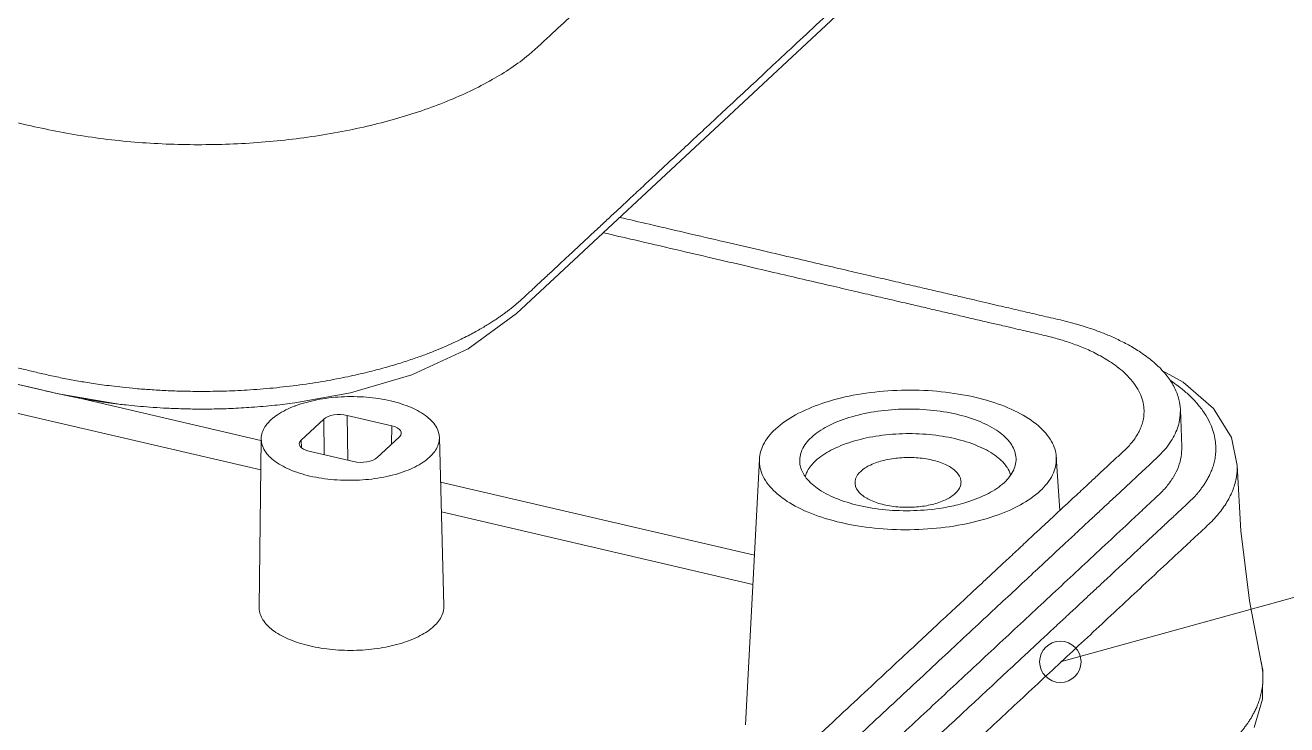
# Model space of a CAD drawing. Header units: millimetres. Extents: x 1204 to 1781, y 423 to 610.
# Drawn here: x 1349.97 to 1366.91, y 452.89 to 462.29 of the extents above; entities that cross this region are included whole.
import ezdxf

# ---------------------------------------------------------------- set-up
doc = ezdxf.new("R2010")
doc.units = ezdxf.units.MM
doc.layers.add('dim', color=82, linetype='Continuous', lineweight=9)
doc.layers.add('from', color=7, linetype='Continuous', lineweight=13)
doc.dimstyles.new('ISO', dxfattribs={"dimscale": 0.6, "dimtxt": 2.5, "dimasz": 2.5, "dimexe": 1.25, "dimexo": 0.625, "dimtad": 0, "dimdsep": 46, "dimtxsty": 'Standard', "dimblk": 'OPEN', "dimcen": 0, "dimclrd": 4, "dimclre": 4, "dimadec": 0, "dimazin": 0, "dimtfac": 1, "dimtofl": 0, "dimtmove": 0, "dimatfit": 3, "dimfxl": 1, "dimarcsym": 0})

# ---------------------------------------------------------------- blocks, each defined once
blk = doc.blocks.new('_Open')
at = {"color": 0, "linetype": 'ByBlock', "lineweight": -2}
for p, q in [((-1, 0.167), (0, 0)), ((-1, -0.167), (0, 0)), ((0, 0), (-1, 0))]:
    blk.add_line(p, q, dxfattribs=at)
blk = doc.blocks.new('*u6')
at = {"color": 7, "linetype": 'Continuous'}
for p, q in [((8.312, 51.363), (16.191, 58.707)), ((-30.027, 54.154), (1.387, 46.839)), ((7.416, 50.528), (8.312, 51.363)), ((6.276, 49.694), (7.416, 50.528)), ((4.948, 49.083), (6.276, 49.694)), ((3.504, 48.658), (4.948, 49.083)), ((23.127, 48.906), (22.636, 49.171)), ((-5.198, 49.055), (-3.384, 48.634)), ((23.839, 48.285), (23.127, 48.906)), ((-3.384, 48.634), (-1.962, 48.39)), ((-2.917, 48.538), (-1.978, 48.319)), ((2.187, 48.419), (3.504, 48.658)), ((-1.978, 48.319), (1.387, 47.535)), ((23.09, 47.381), (23.058, 48.264)), ((24.26, 47.607), (23.839, 48.285)), ((2.338, 47.54), (2.871, 48.036)), ((2.884, 47.196), (2.871, 48.036)), ((3.44, 47.066), (3.424, 48.124)), ((3.424, 48.124), (4.474, 47.88)), ((4.465, 47.445), (4.474, 47.88)), ((1.346, 43.602), (1.396, 47.574)), ((4.654, 47.621), (4.122, 47.124)), ((5.703, 43.634), (5.596, 47.605)), ((24.398, 46.947), (24.26, 47.607)), ((2.344, 47.367), (2.338, 47.54)), ((3.569, 47.036), (2.519, 47.281)), ((13.137, 47.096), (12.811, 40.831)), ((20.135, 47.146), (20.219, 45.883)), ((24.398, 46.947), (24.398, 46.947)), ((24.484, 45.406), (24.398, 46.947)), ((5.625, 46.549), (13.019, 44.827)), ((5.643, 45.848), (12.983, 44.139)), ((24.689, 43.75), (24.484, 45.406)), ((24.966, 42.3), (24.689, 43.75)), ((24.966, 42.3), (24.965, 42.303)), ((24.999, 42.121), (24.965, 42.303)), ((24.997, 41.434), (24.999, 42.121)), ((24.8, 40.766), (24.997, 41.434))]:
    blk.add_line(p, q, dxfattribs=at)
for centre, radius, start, end in [((3.149, 45.816), 2.705, 110.4148, 110.8653), ((14.831, 46.513), 0.636, 156.3354, 165.3887), ((14.858, 46.502), 0.665, 151.9856, 156.3247), ((18.281, 46.444), 0.829, 33.4194, 34.629), ((23.333, 41.935), 1.673, 12.063, 12.5943), ((23.375, 41.943), 1.631, 4.1299, 12.0968)]:
    blk.add_arc(centre, radius, start, end, dxfattribs=at)
for centre, ratio, start_param, end_param in [((3.238, 47.951), 0.470141, 1.098141, 2.668633), ((4.287, 47.706), 0.469909, 5.810251, 7.380743), ((2.705, 47.454), 0.469909, 2.668658, 4.23915), ((3.755, 47.21), 0.470141, -2.043451, -0.47296)]:
    blk.add_ellipse(centre, major_axis=(0.412, 0.003), ratio=ratio, start_param=start_param, end_param=end_param, dxfattribs=at)
for points, start_tangent, end_tangent in [([(16.759, 65.051), (16.26, 64.586), (15.76, 64.121), (15.261, 63.655), (14.762, 63.19), (14.262, 62.724), (13.763, 62.259), (13.264, 61.794), (12.764, 61.328), (12.265, 60.863), (11.766, 60.398), (11.266, 59.932), (10.767, 59.467), (10.268, 59.001), (9.768, 58.536), (9.269, 58.071), (8.77, 57.605), (8.271, 57.141), (7.701, 56.623), (6.839, 56.039), (5.783, 55.532), (4.563, 55.115), (3.212, 54.799), (1.77, 54.596), (0.279, 54.509), (-1.219, 54.541), (-2.681, 54.693), (-4.028, 54.949), (-5.02, 55.18), (-6.006, 55.41), (-6.989, 55.639), (-7.974, 55.868), (-8.958, 56.097), (-9.942, 56.326), (-10.926, 56.556), (-11.91, 56.785), (-12.894, 57.014), (-13.878, 57.243), (-14.862, 57.472), (-15.847, 57.701), (-16.831, 57.931), (-17.815, 58.16), (-18.799, 58.389), (-19.783, 58.618), (-20.767, 58.847), (-21.751, 59.076), (-22.735, 59.306), (-23.719, 59.535), (-24.704, 59.764), (-25.688, 59.993), (-26.672, 60.222), (-27.656, 60.451), (-28.64, 60.68), (-29.624, 60.91), (-30.608, 61.139), (-31.592, 61.368), (-32.576, 61.597), (-33.561, 61.826), (-34.545, 62.055), (-35.529, 62.285)], (-0.731534, -0.681805), (-0.973942, 0.226795)), ([(-35.278, 56.446), (-32.613, 55.826), (-30.091, 55.239), (-27.811, 54.708), (-25.765, 54.231), (-23.919, 53.801), (-22.246, 53.412), (-20.725, 53.058), (-19.337, 52.735), (-18.068, 52.439), (-16.906, 52.168), (-15.838, 51.92), (-14.856, 51.691), (-13.952, 51.48), (-13.118, 51.286), (-12.35, 51.107), (-11.64, 50.942), (-10.984, 50.789), (-10.375, 50.648), (-9.809, 50.516), (-9.282, 50.393), (-8.792, 50.279), (-8.338, 50.173), (-7.917, 50.075), (-7.525, 49.984), (-7.16, 49.899), (-6.821, 49.82), (-6.507, 49.747), (-6.218, 49.679), (-5.951, 49.617), (-5.705, 49.56), (-5.476, 49.507), (-5.261, 49.457), (-5.058, 49.409), (-4.866, 49.365), (-4.685, 49.323), (-4.517, 49.284), (-4.361, 49.247), (-4.211, 49.212), (-4.059, 49.177), (-3.904, 49.14), (-3.747, 49.104), (-3.585, 49.067), (-3.418, 49.031), (-3.248, 48.996), (-3.079, 48.964), (-2.913, 48.934), (-2.743, 48.905), (-2.562, 48.877), (-2.361, 48.848), (-2.131, 48.818), (-1.866, 48.787), (-1.561, 48.757), (-1.22, 48.731), (-0.846, 48.709), (-0.438, 48.695), (0.009, 48.69), (0.507, 48.697), (1.063, 48.722), (1.675, 48.77), (2.306, 48.843), (2.904, 48.935), (3.435, 49.036), (3.902, 49.143), (4.315, 49.251), (4.68, 49.359), (5.004, 49.466), (5.291, 49.569), (5.546, 49.669), (5.772, 49.765), (5.972, 49.856), (6.151, 49.942), (6.31, 50.023), (6.454, 50.101), (6.583, 50.174), (6.699, 50.242), (6.802, 50.307), (6.896, 50.367), (6.98, 50.423), (7.057, 50.477), (7.13, 50.529), (7.199, 50.581), (7.268, 50.633), (7.334, 50.687), (7.399, 50.74), (7.461, 50.794), (7.523, 50.848), (7.586, 50.906), (7.656, 50.971), (7.735, 51.044), (7.822, 51.126), (7.918, 51.216), (8.02, 51.311), (8.126, 51.41), (8.237, 51.512), (8.354, 51.622), (8.485, 51.744), (8.632, 51.881), (8.796, 52.034), (8.974, 52.2), (9.166, 52.379), (9.375, 52.573), (9.601, 52.784), (9.846, 53.012), (10.11, 53.258), (10.395, 53.524), (10.703, 53.811), (11.037, 54.122), (11.399, 54.46), (11.793, 54.827), (12.22, 55.225), (12.683, 55.656), (13.185, 56.124), (13.729, 56.631), (14.318, 57.181), (14.957, 57.776), (15.65, 58.422), (15.881, 58.637)], (0.973942, -0.226795), (0.731534, 0.681804)), ([(-1.962, 48.39), (-2.032, 48.399), (-2.267, 48.43), (-2.499, 48.465), (-2.731, 48.504), (-2.959, 48.545), (-3.183, 48.59), (-3.403, 48.638), (-3.63, 48.69), (-3.877, 48.748), (-4.149, 48.812), (-4.449, 48.882), (-4.777, 48.958), (-5.131, 49.04), (-5.515, 49.13), (-5.933, 49.227), (-6.387, 49.333), (-6.881, 49.448), (-7.418, 49.573), (-8, 49.709), (-8.632, 49.855), (-9.315, 50.015), (-10.055, 50.187), (-10.858, 50.374), (-11.728, 50.577), (-12.67, 50.796), (-13.69, 51.033), (-14.796, 51.291), (-15.993, 51.57), (-17.289, 51.872), (-18.694, 52.199), (-20.215, 52.553), (-21.862, 52.936), (-23.646, 53.352), (-25.578, 53.802), (-27.671, 54.289), (-29.937, 54.817), (-32.395, 55.389), (-35.044, 56.006)], (-0.992734, 0.120331), (-0.973942, 0.226795)), ([(23.058, 48.264), (23.025, 48.497), (22.923, 48.774), (22.747, 49.051), (22.507, 49.311), (22.228, 49.538), (21.941, 49.725), (21.659, 49.877), (21.383, 50.004), (21.109, 50.113), (20.838, 50.206), (20.581, 50.283), (20.344, 50.346), (20.118, 50.4), (19.897, 50.451), (19.676, 50.502), (19.457, 50.553), (19.237, 50.605), (19.014, 50.657), (18.78, 50.711), (18.527, 50.77), (18.245, 50.836), (17.928, 50.909), (17.575, 50.992), (17.186, 51.082), (16.761, 51.181), (16.297, 51.289), (15.79, 51.407), (15.236, 51.536), (14.631, 51.677), (13.969, 51.831), (13.238, 52.001), (12.428, 52.19), (11.531, 52.399), (10.545, 52.629), (9.844, 52.792)], (-0.03715, 0.99931), (-0.973942, 0.226795)), ([(9.457, 52.431), (10.195, 52.259), (11.164, 52.033), (12.028, 51.832), (12.819, 51.648), (13.56, 51.475), (14.248, 51.315), (14.877, 51.169), (15.441, 51.037), (15.938, 50.921), (16.374, 50.82), (16.766, 50.729), (17.135, 50.643), (17.499, 50.558), (17.865, 50.473), (18.23, 50.388), (18.571, 50.308), (18.869, 50.239), (19.127, 50.179), (19.351, 50.127), (19.55, 50.081), (19.734, 50.038), (19.907, 49.996), (20.075, 49.954), (20.238, 49.907), (20.396, 49.857), (20.55, 49.804), (20.7, 49.747), (20.852, 49.684), (21.008, 49.611), (21.173, 49.526), (21.344, 49.426), (21.519, 49.308), (21.692, 49.171), (21.855, 49.012), (21.996, 48.835), (22.103, 48.648), (22.171, 48.462), (22.2, 48.285), (22.202, 48.205)], (0.973942, -0.226795), (-0.01252, -0.999922)), ([(22.809, 48.956), (22.87, 48.915), (23.067, 48.769), (23.263, 48.601), (23.451, 48.406), (23.622, 48.183), (23.746, 47.967), (23.827, 47.767), (23.873, 47.583), (23.893, 47.413), (23.892, 47.256), (23.875, 47.11), (23.845, 46.98), (23.808, 46.863), (23.764, 46.757), (23.717, 46.66), (23.668, 46.574), (23.62, 46.498), (23.572, 46.429), (23.524, 46.365), (23.474, 46.303), (23.419, 46.24), (23.361, 46.177), (23.3, 46.115), (23.237, 46.056), (23.172, 45.994), (23.097, 45.924), (23.01, 45.844), (22.912, 45.753), (22.806, 45.654), (22.695, 45.55), (22.58, 45.443), (22.463, 45.334), (22.34, 45.219), (22.209, 45.097), (22.066, 44.964), (21.908, 44.817), (21.739, 44.659), (21.557, 44.49), (21.361, 44.307), (21.149, 44.109), (20.92, 43.896), (20.674, 43.666), (20.411, 43.421), (20.129, 43.159), (19.826, 42.876), (19.5, 42.572), (19.147, 42.243), (18.766, 41.888), (18.354, 41.505), (17.911, 41.091), (17.433, 40.646), (16.918, 40.166), (16.362, 39.648), (15.763, 39.09), (15.118, 38.488), (14.422, 37.84)], (0.832527, -0.553985), (-0.731534, -0.681805)), ([(4.446, 48.466), (3.881, 48.553), (3.282, 48.561), (2.705, 48.49), (2.206, 48.352)], (-0.973942, 0.226795), (-0.937189, -0.348822)), ([(5.596, 47.604), (5.533, 47.831), (5.309, 48.089), (4.935, 48.307), (4.446, 48.466)], (-0.036969, 0.999316), (-0.973942, 0.226795)), ([(13.515, 47.802), (13.985, 48.134), (14.609, 48.404), (15.35, 48.598), (16.167, 48.703), (17.01, 48.713), (17.832, 48.628), (18.585, 48.453), (19.224, 48.197), (19.713, 47.877), (20.023, 47.51), (20.135, 47.146)], (0.731534, 0.681805), (0.06833, -0.997663)), ([(2.187, 48.419), (1.715, 48.362), (1.169, 48.315), (0.679, 48.287), (0.234, 48.275), (-0.174, 48.274), (-0.553, 48.283), (-0.905, 48.298), (-1.228, 48.319), (-1.521, 48.343), (-1.787, 48.37), (-1.962, 48.39)], (-0.990991, -0.133931), (-0.992734, 0.120331)), ([(2.186, 48.344), (1.779, 48.139), (1.507, 47.885), (1.398, 47.61), (1.397, 47.575)], (-0.934418, -0.356179), (-0.003104, -0.999995)), ([(22.202, 48.205), (22.198, 48.122), (22.173, 47.979), (22.133, 47.855), (22.084, 47.744), (22.026, 47.642), (21.958, 47.542), (21.878, 47.443), (21.788, 47.347), (21.689, 47.252), (21.589, 47.159), (21.489, 47.066), (21.386, 46.971), (21.281, 46.873), (21.177, 46.776), (21.07, 46.675), (20.955, 46.569), (20.828, 46.45), (20.686, 46.318), (20.528, 46.171), (20.355, 46.01), (20.165, 45.833), (19.957, 45.638), (19.727, 45.425), (19.475, 45.19), (19.198, 44.931), (18.893, 44.647), (18.559, 44.336), (18.193, 43.995), (17.795, 43.624), (17.362, 43.22), (16.889, 42.779), (16.364, 42.29), (15.776, 41.742), (15.123, 41.133), (14.418, 40.476), (13.675, 39.784), (12.912, 39.072)], (-0.01252, -0.999922), (-0.731534, -0.681805)), ([(13.676, 38.895), (14.426, 39.594), (15.137, 40.257), (15.812, 40.886), (16.456, 41.486), (17.072, 42.06), (17.665, 42.613), (18.232, 43.141), (18.758, 43.632), (19.228, 44.07), (19.645, 44.458), (20.022, 44.809), (20.363, 45.127), (20.667, 45.411), (20.934, 45.66), (21.172, 45.881), (21.389, 46.084), (21.597, 46.277), (21.8, 46.467), (21.993, 46.647), (22.174, 46.815), (22.349, 46.978), (22.522, 47.14), (22.678, 47.304), (22.809, 47.474), (22.912, 47.646), (22.989, 47.823), (23.04, 48.017), (23.058, 48.24), (23.058, 48.264)], (0.731534, 0.681805), (-0.03715, 0.99931)), ([(19.175, 46.981), (19.183, 47.154), (19.06, 47.461), (18.773, 47.741), (18.339, 47.977), (17.79, 48.15), (17.162, 48.251), (16.499, 48.271), (15.844, 48.21), (15.244, 48.071), (14.738, 47.865), (14.362, 47.604)], (0.189197, 0.981939), (-0.731534, -0.681805)), ([(1.397, 47.575), (1.459, 47.329), (1.684, 47.072), (2.057, 46.853), (2.546, 46.695)], (-0.003104, -0.999995), (0.973942, -0.226795)), ([(2.546, 46.695), (3.112, 46.608), (3.711, 46.6), (4.288, 46.67), (4.807, 46.816), (5.213, 47.022), (5.486, 47.276), (5.594, 47.55), (5.596, 47.604)], (0.973942, -0.226795), (-0.036969, 0.999316)), ([(13.138, 47.095), (13.227, 47.427), (13.515, 47.802)], (0.055962, 0.998433), (0.731534, 0.681805)), ([(14.362, 47.604), (14.141, 47.308), (14.09, 46.996), (14.098, 46.944)], (-0.731534, -0.681805), (0.205239, -0.978712)), ([(18.963, 46.915), (18.688, 47.184), (18.273, 47.41), (17.746, 47.576), (17.144, 47.672), (16.508, 47.692), (15.881, 47.633), (15.305, 47.5), (14.821, 47.302), (14.461, 47.053)], (-0.568231, 0.822869), (-0.731534, -0.681805)), ([(23.09, 47.381), (23.076, 47.151), (23.012, 46.913), (22.898, 46.678), (22.737, 46.45), (22.639, 46.34), (22.523, 46.225), (22.254, 45.975), (21.976, 45.715), (21.426, 45.202), (20.874, 44.688), (20.323, 44.174), (19.22, 43.146), (18.117, 42.118), (17.014, 41.09), (15.911, 40.062), (13.705, 38.006)], (0.03689, -0.999319), (-0.731534, -0.681805)), ([(19.757, 46.348), (19.288, 46.016), (18.664, 45.745), (17.922, 45.552), (17.106, 45.447), (16.262, 45.437), (15.44, 45.522), (14.688, 45.697), (14.049, 45.953), (13.56, 46.273), (13.25, 46.64), (13.137, 47.033), (13.138, 47.095)], (-0.731534, -0.681805), (0.055962, 0.998433)), ([(14.461, 47.053), (14.271, 46.814)], (-0.731534, -0.681805), (-0.469262, -0.883059)), ([(17.889, 46.56), (17.874, 46.645), (17.753, 46.819), (17.523, 46.966), (17.206, 47.072), (16.834, 47.127), (16.443, 47.124), (16.071, 47.065), (15.755, 46.955), (15.525, 46.805)], (-0.024623, 0.999697), (-0.731534, -0.681805)), ([(18.91, 46.545), (19.131, 46.842), (19.175, 46.981)], (0.731534, 0.681805), (0.189197, 0.981939)), ([(20.135, 47.146), (20.136, 47.117), (20.046, 46.722), (19.757, 46.348)], (0.06833, -0.997663), (-0.731534, -0.681805)), ([(14.098, 46.944), (14.213, 46.689), (14.5, 46.408), (14.933, 46.173), (15.483, 46), (16.11, 45.899), (16.774, 45.879), (17.428, 45.94), (17.817, 46.019)], (0.205239, -0.978712), (0.969847, 0.243716)), ([(24.398, 46.947), (24.379, 46.677), (24.299, 46.379), (24.157, 46.086), (23.955, 45.8), (23.832, 45.661), (23.694, 45.525), (23.418, 45.268), (23.143, 45.011), (22.591, 44.497), (22.04, 43.983), (21.488, 43.469), (20.386, 42.441), (19.283, 41.413), (18.18, 40.385), (17.077, 39.357), (14.871, 37.301)], (0.024049, -0.999711), (-0.731534, -0.681805)), ([(15.525, 46.805), (15.405, 46.629), (15.392, 46.542)], (-0.731534, -0.681805), (-0.01049, -0.999945)), ([(19.058, 46.726), (18.973, 46.901)], (-0.302489, 0.953153), (-0.550733, 0.834682)), ([(15.392, 46.542), (15.406, 46.445), (15.527, 46.271), (15.758, 46.124), (16.075, 46.018), (16.447, 45.964), (16.838, 45.966), (17.21, 46.025), (17.525, 46.136), (17.755, 46.286)], (-0.01049, -0.999945), (0.731534, 0.681805)), ([(17.755, 46.286), (17.875, 46.461), (17.889, 46.56)], (0.731534, 0.681805), (-0.024623, 0.999697)), ([(17.817, 46.019), (18.029, 46.079), (18.534, 46.285), (18.91, 46.545)], (0.969847, 0.243716), (0.731534, 0.681805)), ([(1.347, 43.602), (1.35, 43.542), (1.455, 43.278), (1.699, 43.04), (2.071, 42.838), (2.539, 42.69)], (-0.020608, -0.999788), (0.973942, -0.226795)), ([(2.539, 42.69), (3.075, 42.604), (3.645, 42.587), (4.2, 42.639), (4.716, 42.758), (5.145, 42.933), (5.468, 43.156), (5.657, 43.41), (5.703, 43.634)], (0.973942, -0.226795), (-0.018952, 0.99982)), ([(23.885, 40.064), (23.949, 40.124), (24.012, 40.183), (24.074, 40.24), (24.135, 40.298), (24.196, 40.357), (24.257, 40.418), (24.318, 40.48), (24.38, 40.544), (24.44, 40.61), (24.496, 40.674), (24.548, 40.739), (24.598, 40.804), (24.645, 40.87), (24.69, 40.937), (24.734, 41.008), (24.778, 41.086), (24.823, 41.175), (24.868, 41.275), (24.91, 41.389), (24.949, 41.515), (24.979, 41.654), (25, 41.806), (25.005, 41.971), (25.001, 42.06)], (0.730528, 0.682883), (-0.071809, 0.997418))]:
    blk.add_spline(points, degree=3, dxfattribs=dict(at, start_tangent=start_tangent, end_tangent=end_tangent))
at = {"layer": 'dim'}
blk.add_leader([(20.23, 42.315), (43.415, 48.718)], dimstyle='ISO', override={"dimscale": 1, "dimasz": 1.95, "dimexo": 0.125, "dimadec": 2, "dimazin": 2, "dimldrblk": 'Small'}, dxfattribs=at)

msp = doc.modelspace()

# ---------------------------------------------------------------- block references
at = {"layer": 'from', "xscale": 0.57, "yscale": 0.57, "zscale": 0.57}
msp.add_blockref('*u6', (1352.339, 429.619), dxfattribs=at)

doc.saveas('drawing.dxf')
